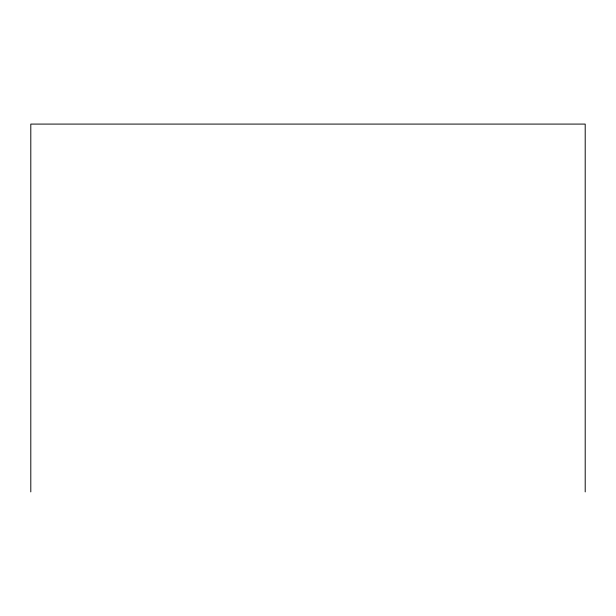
<?xml version="1.0" encoding="UTF-8"?>
<svg xmlns="http://www.w3.org/2000/svg" width="616" height="616" viewBox="0 0 616 616"><rect width="100%" height="100%" fill="white"/><g stroke="black" fill="none" stroke-linecap="round" stroke-linejoin="round"><path stroke-width="0.92" d="M585.2 491.915L585.2 124.086L30.8 124.086L30.8 491.915"/></g></svg>
